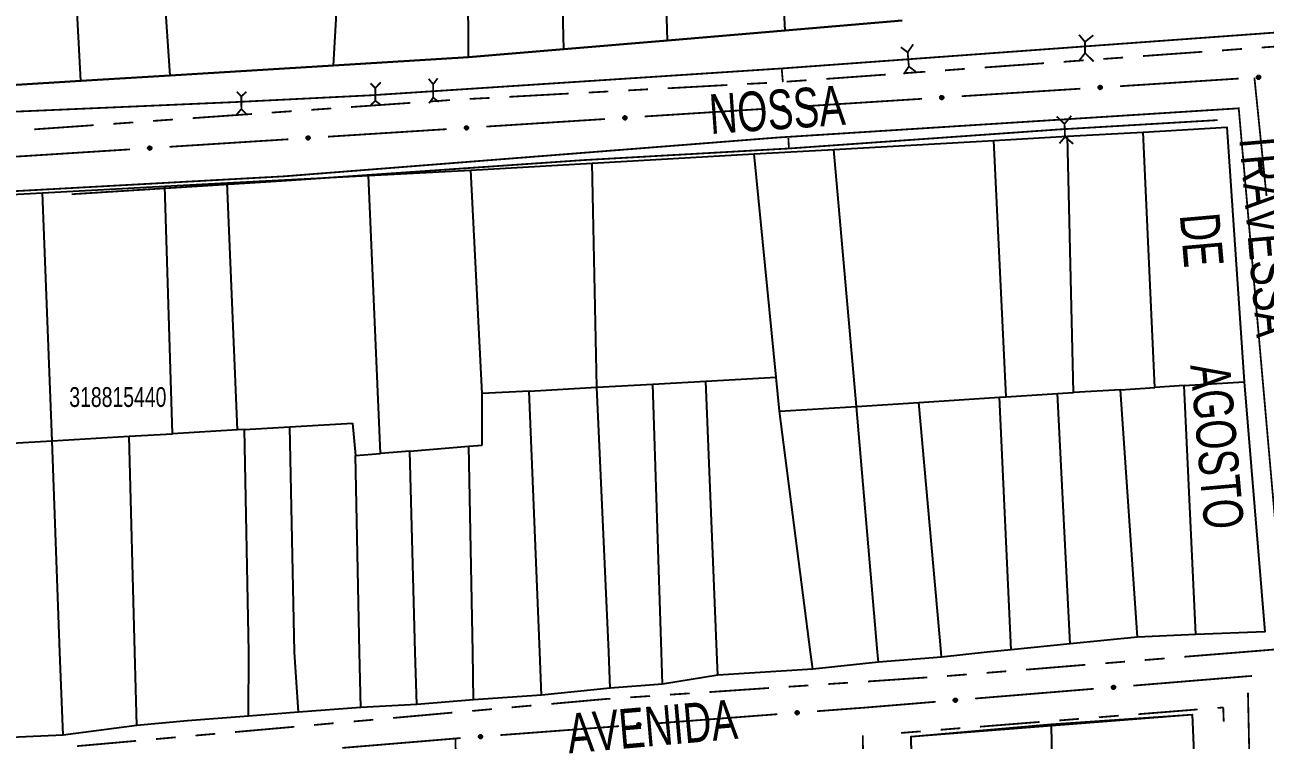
# Model space of a CAD drawing. Extents: x 204834 to 208707, y 4853033 to 4855981.
# Drawn here: x 205466.7 to 205591.7, y 4854862.3 to 4854934.4 of the extents above; entities that cross this region are included whole.
import ezdxf

# ---------------------------------------------------------------- set-up
doc = ezdxf.new("R2010")
doc.units = 0
doc.header["$LTSCALE"] = 1.5
doc.header["$MEASUREMENT"] = 0
for name, pattern in [('PHANTOMX2', [5, 2.5, -0.5, 0.5, -0.5, 0.5, -0.5]), ('TRACO_05', [11, 7, -1, 0.5, -1, 0.5, -1]), ('TRACO_25', [8, 3, -1, 1, -1, 1, -1])]:
    doc.linetypes.add(name, pattern=pattern)
for name, color, linetype in [('CD-MALHA-LOTES', 40, 'CONTINUOUS'), ('CD_TXT_QUADRA', 7, 'CONTINUOUS'), ('HD-VALAS-DRENOS', 170, 'CONTINUOUS'), ('RU-QUADRAS', 6, 'CONTINUOUS'), ('SV-EIXO-RUA-N-PAV', 6, 'CONTINUOUS'), ('SV-ESTIVAS', 7, 'CONTINUOUS'), ('SV-RUA-NAO-PAV-S-GUIA-C-GUIA', 7, 'PHANTOMX2'), ('SV-TXT-RUA-N-PAV-S-GUIA-C-GUIA', 7, 'CONTINUOUS')]:
    doc.layers.add(name, color=color, linetype=linetype)
doc.styles.add('ARIAL', font='ARIAL.TTF')

msp = doc.modelspace()

# ---------------------------------------------------------------- linework, layer by layer
at = {"layer": 'CD-MALHA-LOTES', "linetype": 'Continuous', "flags": 128}
for points in [[(205520.99, 4854931.96), (205520.26, 4854961.48)], [(205531.45, 4854932.85), (205530.59, 4854962.02)], [(205543.32, 4854933.86), (205541.84, 4854962.61)], [(205472.33, 4854928.78), (205470.59, 4854961.02)], [(205511.38, 4854931.15), (205511.24, 4854961)], [(205481.31, 4854929.32), (205479.71, 4854952.93)], [(205497.78, 4854930.32), (205499.11, 4854953.81)], [(205543.32, 4854933.86), (205555.1, 4854934.86)], [(205520.99, 4854931.96), (205531.45, 4854932.85)], [(205531.45, 4854932.85), (205543.32, 4854933.86)], [(205511.38, 4854931.15), (205520.99, 4854931.96)], [(205481.31, 4854929.32), (205497.78, 4854930.32)], [(205497.78, 4854930.32), (205511.38, 4854931.15)], [(205472.33, 4854928.78), (205481.31, 4854929.32)], [(205465.28, 4854928.35), (205472.33, 4854928.78)], [(205579.4, 4854923.61), (205587.84, 4854924.09)], [(205587.84, 4854924.09), (205589.58, 4854898.43)], [(205548.22, 4854921.85), (205564.34, 4854922.76)], [(205564.34, 4854922.76), (205571.78, 4854923.18)], [(205565.59, 4854896.9), (205564.34, 4854922.76)], [(205571.78, 4854923.18), (205579.4, 4854923.61)], [(205572.38, 4854897.33), (205571.78, 4854923.18)], [(205580.56, 4854897.85), (205579.4, 4854923.61)], [(205540.19, 4854921.4), (205548.22, 4854921.85)], [(205550.49, 4854895.94), (205548.22, 4854921.85)], [(205511.64, 4854919.78), (205523.86, 4854920.47)], [(205523.86, 4854920.47), (205540.19, 4854921.4)], [(205524.34, 4854897.87), (205523.86, 4854920.47)], [(205542.39, 4854898.88), (205540.19, 4854921.4)], [(205487.08, 4854918.48), (205501.32, 4854919.24)], [(205501.32, 4854919.24), (205511.64, 4854919.78)], [(205502.51, 4854891.2), (205501.32, 4854919.24)], [(205512.76, 4854897.23), (205511.64, 4854919.78)], [(205468.45, 4854917.49), (205480.77, 4854918.14)], [(205480.77, 4854918.14), (205487.08, 4854918.48)], [(205481.54, 4854893.19), (205480.77, 4854918.14)], [(205488.11, 4854893.58), (205487.08, 4854918.48)], [(205459.7, 4854917.02), (205468.45, 4854917.49)], [(205469.42, 4854892.47), (205468.45, 4854917.49)], [(205517.51, 4854897.49), (205524.34, 4854897.87)], [(205524.34, 4854897.87), (205529.96, 4854898.19)], [(205525.52, 4854871.15), (205524.34, 4854897.87)], [(205529.96, 4854898.19), (205535.31, 4854898.48)], [(205530.85, 4854871.15), (205529.96, 4854898.19)], [(205535.31, 4854898.48), (205542.39, 4854898.88)], [(205536.42, 4854871.15), (205535.31, 4854898.48)], [(205542.73, 4854895.45), (205542.39, 4854898.88)], [(205577.11, 4854897.63), (205580.56, 4854897.85)], [(205583.53, 4854898.04), (205580.56, 4854897.85)], [(205583.53, 4854898.04), (205589.58, 4854898.43)], [(205584.72, 4854872.93), (205583.53, 4854898.04)], [(205589.58, 4854898.43), (205591.65, 4854873.23)], [(205517.51, 4854897.49), (205512.76, 4854897.23)], [(205512.76, 4854892.04), (205512.76, 4854897.23)], [(205518.58, 4854871.15), (205517.51, 4854897.49)], [(205556.8, 4854896.34), (205564.92, 4854896.86)], [(205564.92, 4854896.86), (205565.59, 4854896.9)], [(205566.09, 4854871.41), (205564.92, 4854896.86)], [(205565.59, 4854896.9), (205570.76, 4854897.23)], [(205570.76, 4854897.23), (205572.38, 4854897.33)], [(205572.03, 4854871.99), (205570.76, 4854897.23)], [(205577.11, 4854897.63), (205572.38, 4854897.33)], [(205578.83, 4854872.67), (205577.11, 4854897.63)], [(205542.73, 4854895.45), (205550.49, 4854895.94)], [(205545.88, 4854871.15), (205542.73, 4854895.45)], [(205550.49, 4854895.94), (205556.8, 4854896.34)], [(205552.62, 4854871.17), (205550.49, 4854895.94)], [(205559.03, 4854871.18), (205556.8, 4854896.34)], [(205493.39, 4854893.89), (205499.7, 4854894.26)], [(205499.7, 4854894.26), (205500, 4854891)], [(205469.42, 4854892.47), (205477.2, 4854892.93)], [(205477.2, 4854892.93), (205481.54, 4854893.19)], [(205477.77, 4854871.15), (205477.2, 4854892.93)], [(205488.11, 4854893.58), (205481.54, 4854893.19)], [(205488.8, 4854893.62), (205488.11, 4854893.58)], [(205488.8, 4854893.62), (205493.39, 4854893.89)], [(205489.24, 4854871.15), (205488.8, 4854893.62)], [(205493.84, 4854871.15), (205493.39, 4854893.89)], [(205461.79, 4854892.02), (205469.42, 4854892.47)], [(205470.21, 4854871.15), (205469.42, 4854892.47)], [(205505.47, 4854891.44), (205502.51, 4854891.2)], [(205505.47, 4854891.44), (205511.43, 4854891.93)], [(205506.02, 4854871.15), (205505.47, 4854891.44)], [(205511.43, 4854891.93), (205512.76, 4854892.04)], [(205511.82, 4854871.15), (205511.43, 4854891.93)], [(205500, 4854891), (205502.51, 4854891.2)], [(205500.42, 4854871.15), (205500, 4854891)], [(205578.83, 4854872.67), (205572.03, 4854871.99)], [(205584.72, 4854872.93), (205578.83, 4854872.67)], [(205591.65, 4854873.23), (205584.72, 4854872.93)], [(205566.09, 4854871.41), (205563.66, 4854871.15)], [(205572.03, 4854871.99), (205566.09, 4854871.41)], [(205470.52, 4854862.81), (205470.21, 4854871.15)], [(205477.96, 4854863.76), (205477.77, 4854871.15)], [(205489.21, 4854864.7), (205489.24, 4854871.15)], [(205494.25, 4854865.1), (205493.84, 4854871.15)], [(205500.54, 4854865.57), (205500.42, 4854871.15)], [(205506.17, 4854865.88), (205506.02, 4854871.15)], [(205511.91, 4854866.35), (205511.82, 4854871.15)], [(205518.76, 4854866.83), (205518.58, 4854871.15)], [(205525.68, 4854867.53), (205525.52, 4854871.15)], [(205530.95, 4854867.93), (205530.85, 4854871.15)], [(205536.51, 4854868.85), (205536.42, 4854871.15)], [(205546.1, 4854869.46), (205545.88, 4854871.15)], [(205552.72, 4854870.16), (205546.1, 4854869.46)], [(205552.72, 4854870.16), (205552.62, 4854871.17)], [(205559.08, 4854870.66), (205552.72, 4854870.16)], [(205559.08, 4854870.66), (205559.03, 4854871.18)], [(205563.66, 4854871.15), (205559.08, 4854870.66)], [(205546.1, 4854869.46), (205536.51, 4854868.85)], [(205530.95, 4854867.93), (205525.68, 4854867.53)], [(205536.51, 4854868.85), (205530.95, 4854867.93)], [(205518.76, 4854866.83), (205511.91, 4854866.35)], [(205525.68, 4854867.53), (205518.76, 4854866.83)], [(205500.54, 4854865.57), (205494.25, 4854865.1)], [(205506.17, 4854865.88), (205500.54, 4854865.57)], [(205511.91, 4854866.35), (205506.17, 4854865.88)], [(205483.07, 4854864.23), (205477.96, 4854863.76)], [(205489.21, 4854864.7), (205483.07, 4854864.23)], [(205494.25, 4854865.1), (205489.21, 4854864.7)], [(205556.01, 4854862.67), (205570.12, 4854863.92)], [(205570.12, 4854863.92), (205584.33, 4854864.88)], [(205570.12, 4854863.92), (205570.3, 4854854.09)], [(205584.33, 4854864.88), (205584.76, 4854854.85)], [(205470.52, 4854862.81), (205462.98, 4854862.47)], [(205477.96, 4854863.76), (205470.52, 4854862.81)], [(205556.19, 4854853.31), (205556.01, 4854862.67)]]:
    msp.add_lwpolyline(points, dxfattribs=at)
at = {"layer": 'HD-VALAS-DRENOS', "linetype": 'TRACO_05', "const_width": 0.18}
for points in [[(205542.96, 4854930.02), (205597.67, 4854934), (205620.18, 4854935.2)], [(205463.74, 4854925.58), (205487.88, 4854926.63), (205501.49, 4854927.31), (205542.96, 4854930.02), (205543.08, 4854928.64)], [(205471.4, 4854917.34), (205492.9, 4854918.7), (205522.84, 4854920.77), (205543.69, 4854921.95), (205570.91, 4854923.87), (205586.9, 4854924.81)], [(205543.63, 4854923.02), (205543.69, 4854921.95)]]:
    msp.add_lwpolyline(points, dxfattribs=at)
at = {"layer": 'RU-QUADRAS', "linetype": 'Continuous'}
for points in [[(205555.1, 4854934.86), (205543.32, 4854933.86), (205531.45, 4854932.85), (205520.99, 4854931.96), (205511.38, 4854931.15), (205497.78, 4854930.32), (205481.31, 4854929.32), (205472.33, 4854928.78), (205465.28, 4854928.35), (205459.21, 4854927.98), (205450.89, 4854927.48), (205393.05, 4854923.97), (205389.75, 4854994.14)], [(205459.7, 4854917.02), (205468.45, 4854917.49), (205480.77, 4854918.14), (205487.08, 4854918.48), (205501.32, 4854919.24), (205511.64, 4854919.78), (205523.86, 4854920.47), (205540.19, 4854921.4), (205548.22, 4854921.85), (205564.34, 4854922.76), (205571.78, 4854923.18), (205579.4, 4854923.61), (205587.84, 4854924.09), (205589.58, 4854898.43), (205591.65, 4854873.23), (205584.72, 4854872.93), (205578.83, 4854872.67), (205572.03, 4854871.99), (205566.09, 4854871.41), (205563.66, 4854871.15), (205559.08, 4854870.66), (205552.72, 4854870.16), (205546.1, 4854869.46), (205536.51, 4854868.85), (205530.95, 4854867.93), (205525.68, 4854867.53), (205518.76, 4854866.83), (205511.91, 4854866.35), (205506.17, 4854865.88), (205500.54, 4854865.57), (205494.25, 4854865.1), (205489.21, 4854864.7), (205483.07, 4854864.23), (205477.96, 4854863.76), (205470.52, 4854862.81), (205462.98, 4854862.47)]]:
    msp.add_lwpolyline(points, dxfattribs=at)
msp.add_lwpolyline([(205557.27, 4854797.07), (205556.01, 4854862.67), (205584.33, 4854864.88), (205587.58, 4854789.28), (205557.45, 4854787.26)], close=True, dxfattribs=at)
at = {"layer": 'SV-EIXO-RUA-N-PAV', "const_width": 0.18}
for points in [[(205577.06, 4854928.23), (205589.03, 4854929)], [(205590.61, 4854929.1), (205591.83, 4854917.16)], [(205561.09, 4854927.22), (205573.07, 4854927.98)], [(205545.12, 4854926.2), (205557.1, 4854926.96)], [(205529.16, 4854925.18), (205541.13, 4854925.94)], [(205497.22, 4854923.14), (205509.2, 4854923.9)], [(205513.19, 4854924.16), (205525.16, 4854924.92)], [(205481.25, 4854922.12), (205493.23, 4854922.88)], [(205465.29, 4854921.1), (205477.26, 4854921.86)], [(205578.41, 4854867.79), (205589.37, 4854868.69)], [(205589.37, 4854868.69), (205589.92, 4854868.74)], [(205589.92, 4854868.74), (205590.37, 4854868.76)], [(205562.46, 4854866.49), (205574.42, 4854867.47)], [(205590.22, 4854855.1), (205589.96, 4854867.09)], [(205546.51, 4854865.21), (205550.5, 4854865.51)], [(205550.5, 4854865.51), (205551.07, 4854865.55)], [(205551.07, 4854865.55), (205558.47, 4854866.16)], [(205530.56, 4854864), (205542.52, 4854864.91)], [(205514.6, 4854862.8), (205526.57, 4854863.7)], [(205551.37, 4854850.78), (205551.13, 4854862.78)], [(205498.66, 4854861.51), (205509.62, 4854862.42)], [(205509.62, 4854862.42), (205510.07, 4854862.46)], [(205510.07, 4854862.46), (205510.61, 4854862.5)], [(205510.07, 4854862.46), (205510.34, 4854850.46)]]:
    msp.add_lwpolyline(points, dxfattribs=at)
at = {"layer": 'SV-EIXO-RUA-N-PAV'}
for points in [[(205590.88, 4854929.23), (205590.91, 4854929.27), (205590.94, 4854929.3), (205590.98, 4854929.31), (205591.01, 4854929.32), (205591.04, 4854929.32), (205591.08, 4854929.31), (205591.12, 4854929.29), (205591.16, 4854929.26), (205591.18, 4854929.22), (205591.2, 4854929.19), (205591.2, 4854929.16), (205591.2, 4854929.12), (205591.19, 4854929.09), (205591.18, 4854929.05), (205591.14, 4854929.01), (205591.11, 4854928.98), (205591.08, 4854928.97), (205591.04, 4854928.97), (205591, 4854928.97), (205590.97, 4854928.97), (205590.93, 4854928.99), (205590.89, 4854929.02), (205590.87, 4854929.06), (205590.86, 4854929.09), (205590.85, 4854929.12), (205590.85, 4854929.16), (205590.86, 4854929.2), (205590.88, 4854929.23)], [(205574.91, 4854928.21), (205574.94, 4854928.25), (205574.98, 4854928.27), (205575.01, 4854928.28), (205575.05, 4854928.29), (205575.08, 4854928.29), (205575.12, 4854928.28), (205575.16, 4854928.26), (205575.19, 4854928.23), (205575.22, 4854928.19), (205575.23, 4854928.16), (205575.24, 4854928.12), (205575.24, 4854928.09), (205575.23, 4854928.05), (205575.21, 4854928.01), (205575.17, 4854927.98), (205575.14, 4854927.95), (205575.11, 4854927.94), (205575.07, 4854927.93), (205575.03, 4854927.94), (205575, 4854927.94), (205574.96, 4854927.96), (205574.93, 4854928), (205574.9, 4854928.03), (205574.89, 4854928.06), (205574.88, 4854928.1), (205574.88, 4854928.13), (205574.89, 4854928.17), (205574.91, 4854928.21)], [(205558.94, 4854927.19), (205558.98, 4854927.23), (205559.01, 4854927.25), (205559.05, 4854927.26), (205559.08, 4854927.27), (205559.12, 4854927.27), (205559.15, 4854927.26), (205559.19, 4854927.24), (205559.23, 4854927.21), (205559.25, 4854927.17), (205559.26, 4854927.14), (205559.27, 4854927.1), (205559.27, 4854927.07), (205559.26, 4854927.03), (205559.24, 4854926.99), (205559.21, 4854926.96), (205559.17, 4854926.93), (205559.14, 4854926.92), (205559.1, 4854926.92), (205559.07, 4854926.92), (205559.03, 4854926.93), (205558.99, 4854926.94), (205558.96, 4854926.98), (205558.93, 4854927.01), (205558.92, 4854927.05), (205558.92, 4854927.08), (205558.92, 4854927.12), (205558.92, 4854927.15), (205558.94, 4854927.19)], [(205527.01, 4854925.15), (205527.04, 4854925.19), (205527.08, 4854925.21), (205527.11, 4854925.23), (205527.15, 4854925.23), (205527.18, 4854925.23), (205527.22, 4854925.22), (205527.25, 4854925.2), (205527.29, 4854925.17), (205527.31, 4854925.13), (205527.33, 4854925.1), (205527.33, 4854925.06), (205527.33, 4854925.03), (205527.32, 4854924.99), (205527.3, 4854924.96), (205527.27, 4854924.92), (205527.24, 4854924.89), (205527.2, 4854924.88), (205527.17, 4854924.88), (205527.13, 4854924.88), (205527.1, 4854924.89), (205527.06, 4854924.91), (205527.02, 4854924.94), (205527, 4854924.97), (205526.99, 4854925.01), (205526.98, 4854925.04), (205526.98, 4854925.08), (205526.99, 4854925.11), (205527.01, 4854925.15)], [(205542.98, 4854926.17), (205543.01, 4854926.21), (205543.04, 4854926.23), (205543.08, 4854926.25), (205543.11, 4854926.25), (205543.15, 4854926.25), (205543.18, 4854926.24), (205543.22, 4854926.22), (205543.26, 4854926.19), (205543.28, 4854926.15), (205543.3, 4854926.12), (205543.3, 4854926.08), (205543.3, 4854926.05), (205543.29, 4854926.01), (205543.27, 4854925.97), (205543.24, 4854925.94), (205543.2, 4854925.91), (205543.17, 4854925.9), (205543.13, 4854925.9), (205543.1, 4854925.9), (205543.06, 4854925.91), (205543.03, 4854925.92), (205542.99, 4854925.96), (205542.96, 4854925.99), (205542.95, 4854926.03), (205542.95, 4854926.06), (205542.95, 4854926.1), (205542.96, 4854926.13), (205542.98, 4854926.17)], [(205511.04, 4854924.13), (205511.07, 4854924.17), (205511.11, 4854924.19), (205511.14, 4854924.21), (205511.18, 4854924.21), (205511.21, 4854924.21), (205511.25, 4854924.2), (205511.29, 4854924.18), (205511.32, 4854924.15), (205511.35, 4854924.11), (205511.36, 4854924.08), (205511.37, 4854924.04), (205511.37, 4854924.01), (205511.36, 4854923.97), (205511.34, 4854923.94), (205511.3, 4854923.9), (205511.27, 4854923.87), (205511.24, 4854923.86), (205511.2, 4854923.86), (205511.16, 4854923.86), (205511.13, 4854923.87), (205511.09, 4854923.89), (205511.05, 4854923.92), (205511.03, 4854923.95), (205511.02, 4854923.99), (205511.01, 4854924.02), (205511.01, 4854924.06), (205511.02, 4854924.09), (205511.04, 4854924.13)], [(205495.07, 4854923.11), (205495.11, 4854923.15), (205495.14, 4854923.17), (205495.18, 4854923.19), (205495.21, 4854923.19), (205495.25, 4854923.19), (205495.28, 4854923.18), (205495.32, 4854923.16), (205495.36, 4854923.13), (205495.38, 4854923.09), (205495.39, 4854923.06), (205495.4, 4854923.03), (205495.4, 4854922.99), (205495.39, 4854922.95), (205495.37, 4854922.92), (205495.34, 4854922.88), (205495.3, 4854922.86), (205495.27, 4854922.84), (205495.23, 4854922.84), (205495.2, 4854922.84), (205495.16, 4854922.85), (205495.12, 4854922.87), (205495.09, 4854922.9), (205495.06, 4854922.93), (205495.05, 4854922.97), (205495.05, 4854923), (205495.05, 4854923.04), (205495.05, 4854923.07), (205495.07, 4854923.11)], [(205479.11, 4854922.09), (205479.14, 4854922.13), (205479.17, 4854922.16), (205479.21, 4854922.17), (205479.24, 4854922.17), (205479.28, 4854922.17), (205479.31, 4854922.16), (205479.35, 4854922.14), (205479.39, 4854922.11), (205479.41, 4854922.08), (205479.43, 4854922.04), (205479.43, 4854922.01), (205479.43, 4854921.97), (205479.42, 4854921.94), (205479.4, 4854921.9), (205479.37, 4854921.86), (205479.33, 4854921.84), (205479.3, 4854921.82), (205479.26, 4854921.82), (205479.23, 4854921.82), (205479.19, 4854921.83), (205479.16, 4854921.85), (205479.12, 4854921.88), (205479.09, 4854921.91), (205479.08, 4854921.95), (205479.08, 4854921.98), (205479.08, 4854922.02), (205479.09, 4854922.06), (205479.11, 4854922.09)], [(205576.26, 4854867.73), (205576.29, 4854867.77), (205576.33, 4854867.79), (205576.36, 4854867.81), (205576.4, 4854867.81), (205576.43, 4854867.81), (205576.47, 4854867.8), (205576.5, 4854867.78), (205576.54, 4854867.75), (205576.57, 4854867.72), (205576.58, 4854867.68), (205576.59, 4854867.65), (205576.59, 4854867.61), (205576.58, 4854867.58), (205576.56, 4854867.54), (205576.53, 4854867.5), (205576.49, 4854867.48), (205576.46, 4854867.46), (205576.42, 4854867.46), (205576.39, 4854867.46), (205576.35, 4854867.47), (205576.32, 4854867.48), (205576.28, 4854867.52), (205576.25, 4854867.55), (205576.24, 4854867.58), (205576.24, 4854867.62), (205576.24, 4854867.66), (205576.24, 4854867.69), (205576.26, 4854867.73)], [(205560.32, 4854866.42), (205560.35, 4854866.46), (205560.38, 4854866.48), (205560.42, 4854866.5), (205560.45, 4854866.5), (205560.49, 4854866.5), (205560.52, 4854866.49), (205560.56, 4854866.48), (205560.6, 4854866.44), (205560.62, 4854866.41), (205560.64, 4854866.37), (205560.64, 4854866.34), (205560.64, 4854866.3), (205560.63, 4854866.27), (205560.61, 4854866.23), (205560.58, 4854866.19), (205560.55, 4854866.17), (205560.51, 4854866.15), (205560.48, 4854866.15), (205560.44, 4854866.15), (205560.41, 4854866.16), (205560.37, 4854866.18), (205560.33, 4854866.21), (205560.31, 4854866.24), (205560.29, 4854866.28), (205560.29, 4854866.31), (205560.29, 4854866.35), (205560.3, 4854866.38), (205560.32, 4854866.42)], [(205544.37, 4854865.16), (205544.4, 4854865.19), (205544.43, 4854865.22), (205544.47, 4854865.23), (205544.5, 4854865.24), (205544.54, 4854865.24), (205544.57, 4854865.23), (205544.61, 4854865.21), (205544.65, 4854865.18), (205544.67, 4854865.14), (205544.69, 4854865.11), (205544.69, 4854865.07), (205544.69, 4854865.04), (205544.68, 4854865), (205544.66, 4854864.96), (205544.63, 4854864.93), (205544.6, 4854864.9), (205544.56, 4854864.89), (205544.53, 4854864.88), (205544.49, 4854864.88), (205544.46, 4854864.89), (205544.42, 4854864.91), (205544.38, 4854864.94), (205544.36, 4854864.98), (205544.34, 4854865.01), (205544.34, 4854865.05), (205544.34, 4854865.08), (205544.35, 4854865.12), (205544.37, 4854865.16)], [(205528.41, 4854863.95), (205528.44, 4854863.99), (205528.48, 4854864.02), (205528.51, 4854864.03), (205528.55, 4854864.03), (205528.58, 4854864.03), (205528.62, 4854864.02), (205528.65, 4854864.01), (205528.69, 4854863.98), (205528.72, 4854863.94), (205528.73, 4854863.9), (205528.74, 4854863.87), (205528.74, 4854863.84), (205528.73, 4854863.8), (205528.71, 4854863.76), (205528.68, 4854863.72), (205528.64, 4854863.7), (205528.61, 4854863.69), (205528.57, 4854863.68), (205528.54, 4854863.68), (205528.5, 4854863.69), (205528.46, 4854863.71), (205528.43, 4854863.74), (205528.4, 4854863.77), (205528.39, 4854863.81), (205528.38, 4854863.84), (205528.38, 4854863.88), (205528.39, 4854863.91), (205528.41, 4854863.95)], [(205512.46, 4854862.75), (205512.49, 4854862.79), (205512.52, 4854862.81), (205512.56, 4854862.83), (205512.59, 4854862.83), (205512.63, 4854862.83), (205512.66, 4854862.82), (205512.7, 4854862.8), (205512.74, 4854862.77), (205512.76, 4854862.74), (205512.78, 4854862.7), (205512.78, 4854862.67), (205512.78, 4854862.63), (205512.77, 4854862.6), (205512.75, 4854862.56), (205512.72, 4854862.52), (205512.69, 4854862.5), (205512.65, 4854862.48), (205512.62, 4854862.48), (205512.58, 4854862.48), (205512.55, 4854862.49), (205512.51, 4854862.51), (205512.47, 4854862.54), (205512.45, 4854862.57), (205512.43, 4854862.61), (205512.43, 4854862.64), (205512.43, 4854862.68), (205512.44, 4854862.71), (205512.46, 4854862.75)]]:
    msp.add_lwpolyline(points, close=True, dxfattribs=at)
for points in [[(205590.85, 4854929.16), (205591.18, 4854929.22)], [(205590.85, 4854929.14), (205591.18, 4854929.21)], [(205590.85, 4854929.12), (205591.2, 4854929.19)], [(205590.86, 4854929.2), (205591.16, 4854929.26)], [(205590.86, 4854929.18), (205591.16, 4854929.24)], [(205590.86, 4854929.11), (205591.2, 4854929.17)], [(205590.86, 4854929.09), (205591.2, 4854929.16)], [(205590.87, 4854929.21), (205591.13, 4854929.27)], [(205590.87, 4854929.07), (205591.2, 4854929.14)], [(205590.87, 4854929.06), (205591.2, 4854929.12)], [(205590.88, 4854929.23), (205591.12, 4854929.29)], [(205590.88, 4854929.04), (205591.19, 4854929.1)], [(205590.89, 4854929.25), (205591.09, 4854929.3)], [(205590.89, 4854929.02), (205591.19, 4854929.09)], [(205590.91, 4854929.27), (205591.08, 4854929.31)], [(205590.92, 4854929.01), (205591.18, 4854929.07)], [(205590.93, 4854929.29), (205591.05, 4854929.31)], [(205590.93, 4854928.99), (205591.18, 4854929.05)], [(205590.94, 4854929.3), (205591.04, 4854929.32)], [(205590.96, 4854928.98), (205591.15, 4854929.03)], [(205590.97, 4854928.97), (205591.14, 4854929.01)], [(205590.99, 4854928.97), (205591.12, 4854929)], [(205591, 4854928.97), (205591.11, 4854928.98)], [(205574.88, 4854928.13), (205575.22, 4854928.19)], [(205574.88, 4854928.1), (205575.23, 4854928.16)], [(205574.89, 4854928.17), (205575.19, 4854928.23)], [(205574.89, 4854928.15), (205575.2, 4854928.21)], [(205574.89, 4854928.12), (205575.22, 4854928.18)], [(205574.89, 4854928.08), (205575.23, 4854928.14)], [(205574.89, 4854928.06), (205575.24, 4854928.12)], [(205574.9, 4854928.19), (205575.17, 4854928.24)], [(205574.9, 4854928.05), (205575.23, 4854928.1)], [(205574.9, 4854928.03), (205575.24, 4854928.09)], [(205574.91, 4854928.21), (205575.16, 4854928.26)], [(205574.91, 4854928.01), (205575.23, 4854928.07)], [(205574.93, 4854928.23), (205575.13, 4854928.27)], [(205574.93, 4854928), (205575.23, 4854928.05)], [(205574.94, 4854928.25), (205575.12, 4854928.28)], [(205574.95, 4854927.98), (205575.21, 4854928.03)], [(205574.96, 4854928.26), (205575.09, 4854928.28)], [(205574.96, 4854927.96), (205575.21, 4854928.01)], [(205574.98, 4854928.27), (205575.08, 4854928.29)], [(205574.99, 4854927.96), (205575.18, 4854927.99)], [(205575, 4854927.94), (205575.17, 4854927.98)], [(205575.02, 4854927.94), (205575.15, 4854927.96)], [(205575.03, 4854927.94), (205575.14, 4854927.95)], [(205558.92, 4854927.15), (205559.23, 4854927.21)], [(205558.92, 4854927.13), (205559.23, 4854927.19)], [(205558.92, 4854927.12), (205559.25, 4854927.17)], [(205558.92, 4854927.1), (205559.25, 4854927.16)], [(205558.92, 4854927.08), (205559.26, 4854927.14)], [(205558.92, 4854927.06), (205559.26, 4854927.12)], [(205558.92, 4854927.05), (205559.27, 4854927.1)], [(205558.93, 4854927.17), (205559.2, 4854927.22)], [(205558.93, 4854927.03), (205559.27, 4854927.08)], [(205558.93, 4854927.01), (205559.27, 4854927.07)], [(205558.94, 4854927.19), (205559.19, 4854927.24)], [(205558.95, 4854926.99), (205559.26, 4854927.05)], [(205558.96, 4854927.21), (205559.16, 4854927.25)], [(205558.96, 4854926.98), (205559.26, 4854927.03)], [(205558.98, 4854927.23), (205559.15, 4854927.26)], [(205558.98, 4854926.96), (205559.25, 4854927.01)], [(205558.99, 4854926.94), (205559.24, 4854926.99)], [(205559, 4854927.24), (205559.12, 4854927.26)], [(205559.01, 4854927.25), (205559.12, 4854927.27)], [(205559.02, 4854926.94), (205559.22, 4854926.97)], [(205559.03, 4854926.93), (205559.21, 4854926.96)], [(205559.05, 4854926.92), (205559.18, 4854926.94)], [(205559.07, 4854926.92), (205559.17, 4854926.93)], [(205526.99, 4854925.11), (205527.29, 4854925.17)], [(205527, 4854925.13), (205527.27, 4854925.18)], [(205527.01, 4854925.15), (205527.25, 4854925.2)], [(205527.03, 4854925.17), (205527.23, 4854925.21)], [(205527.04, 4854925.19), (205527.22, 4854925.22)], [(205527.06, 4854925.2), (205527.19, 4854925.22)], [(205527.08, 4854925.21), (205527.18, 4854925.23)], [(205542.95, 4854926.1), (205543.28, 4854926.15)], [(205542.95, 4854926.08), (205543.28, 4854926.14)], [(205542.95, 4854926.06), (205543.3, 4854926.12)], [(205542.95, 4854926.04), (205543.3, 4854926.1)], [(205542.95, 4854926.03), (205543.3, 4854926.08)], [(205542.96, 4854926.13), (205543.26, 4854926.19)], [(205542.96, 4854926.11), (205543.27, 4854926.17)], [(205542.96, 4854926.01), (205543.3, 4854926.07)], [(205542.96, 4854925.99), (205543.3, 4854926.05)], [(205542.97, 4854926.15), (205543.24, 4854926.2)], [(205542.98, 4854926.17), (205543.22, 4854926.22)], [(205542.98, 4854925.97), (205543.29, 4854926.03)], [(205542.99, 4854926.19), (205543.19, 4854926.23)], [(205542.99, 4854925.96), (205543.29, 4854926.01)], [(205543.01, 4854926.21), (205543.18, 4854926.24)], [(205543.01, 4854925.94), (205543.28, 4854925.99)], [(205543.03, 4854926.22), (205543.16, 4854926.24)], [(205543.03, 4854925.92), (205543.27, 4854925.97)], [(205543.04, 4854926.23), (205543.15, 4854926.25)], [(205543.05, 4854925.92), (205543.25, 4854925.96)], [(205543.06, 4854925.91), (205543.24, 4854925.94)], [(205543.09, 4854925.9), (205543.22, 4854925.92)], [(205543.1, 4854925.9), (205543.2, 4854925.91)], [(205511.01, 4854924.06), (205511.35, 4854924.11)], [(205511.01, 4854924.02), (205511.36, 4854924.08)], [(205511.02, 4854924.09), (205511.32, 4854924.15)], [(205511.02, 4854924.08), (205511.33, 4854924.13)], [(205511.02, 4854924.04), (205511.35, 4854924.1)], [(205511.02, 4854924), (205511.36, 4854924.06)], [(205511.02, 4854923.99), (205511.37, 4854924.04)], [(205511.03, 4854924.11), (205511.3, 4854924.17)], [(205511.03, 4854923.97), (205511.36, 4854924.03)], [(205511.03, 4854923.95), (205511.37, 4854924.01)], [(205511.04, 4854924.13), (205511.29, 4854924.18)], [(205511.04, 4854923.94), (205511.36, 4854923.99)], [(205511.05, 4854923.92), (205511.36, 4854923.97)], [(205511.06, 4854924.15), (205511.26, 4854924.19)], [(205511.07, 4854924.17), (205511.25, 4854924.2)], [(205511.08, 4854923.9), (205511.34, 4854923.95)], [(205511.09, 4854924.18), (205511.22, 4854924.2)], [(205511.09, 4854923.89), (205511.34, 4854923.94)], [(205511.11, 4854924.19), (205511.21, 4854924.21)], [(205526.98, 4854925.08), (205527.31, 4854925.13)], [(205526.98, 4854925.06), (205527.32, 4854925.12)], [(205526.98, 4854925.04), (205527.33, 4854925.1)], [(205526.99, 4854925.1), (205527.3, 4854925.15)], [(205526.99, 4854925.02), (205527.33, 4854925.08)], [(205526.99, 4854925.01), (205527.33, 4854925.06)], [(205526.99, 4854924.99), (205527.33, 4854925.05)], [(205527, 4854924.97), (205527.33, 4854925.03)], [(205527.01, 4854924.95), (205527.32, 4854925.01)], [(205527.02, 4854924.94), (205527.32, 4854924.99)], [(205527.04, 4854924.92), (205527.31, 4854924.97)], [(205527.06, 4854924.91), (205527.3, 4854924.96)], [(205527.08, 4854924.9), (205527.28, 4854924.94)], [(205527.1, 4854924.89), (205527.27, 4854924.92)], [(205527.12, 4854924.88), (205527.25, 4854924.91)], [(205527.13, 4854924.88), (205527.24, 4854924.89)], [(205495.05, 4854923.07), (205495.36, 4854923.13)], [(205495.05, 4854923.06), (205495.36, 4854923.11)], [(205495.05, 4854923.04), (205495.38, 4854923.09)], [(205495.05, 4854923.02), (205495.38, 4854923.08)], [(205495.05, 4854923), (205495.39, 4854923.06)], [(205495.05, 4854922.99), (205495.39, 4854923.04)], [(205495.05, 4854922.97), (205495.4, 4854923.03)], [(205495.06, 4854923.09), (205495.33, 4854923.15)], [(205495.06, 4854922.95), (205495.4, 4854923.01)], [(205495.06, 4854922.93), (205495.4, 4854922.99)], [(205495.07, 4854923.11), (205495.32, 4854923.16)], [(205495.08, 4854922.92), (205495.39, 4854922.97)], [(205495.09, 4854923.13), (205495.29, 4854923.17)], [(205495.09, 4854922.9), (205495.39, 4854922.95)], [(205495.11, 4854923.15), (205495.28, 4854923.18)], [(205495.11, 4854922.89), (205495.38, 4854922.94)], [(205495.12, 4854922.87), (205495.37, 4854922.92)], [(205495.13, 4854923.16), (205495.25, 4854923.18)], [(205495.14, 4854923.17), (205495.25, 4854923.19)], [(205495.15, 4854922.86), (205495.34, 4854922.9)], [(205495.16, 4854922.85), (205495.34, 4854922.88)], [(205495.18, 4854922.84), (205495.31, 4854922.87)], [(205495.2, 4854922.84), (205495.3, 4854922.86)], [(205511.12, 4854923.88), (205511.31, 4854923.92)], [(205511.13, 4854923.87), (205511.3, 4854923.9)], [(205511.15, 4854923.86), (205511.28, 4854923.89)], [(205511.16, 4854923.86), (205511.27, 4854923.87)], [(205479.08, 4854922.02), (205479.41, 4854922.08)], [(205479.08, 4854922), (205479.41, 4854922.06)], [(205479.08, 4854921.98), (205479.43, 4854922.04)], [(205479.08, 4854921.97), (205479.43, 4854922.02)], [(205479.08, 4854921.95), (205479.43, 4854922.01)], [(205479.09, 4854922.06), (205479.39, 4854922.11)], [(205479.09, 4854922.04), (205479.4, 4854922.09)], [(205479.09, 4854921.93), (205479.43, 4854921.99)], [(205479.09, 4854921.91), (205479.43, 4854921.97)], [(205479.1, 4854922.07), (205479.37, 4854922.13)], [(205479.11, 4854922.09), (205479.35, 4854922.14)], [(205479.11, 4854921.9), (205479.42, 4854921.95)], [(205479.12, 4854922.11), (205479.32, 4854922.15)], [(205479.12, 4854921.88), (205479.42, 4854921.94)], [(205479.14, 4854922.13), (205479.31, 4854922.16)], [(205479.14, 4854921.87), (205479.41, 4854921.92)], [(205479.16, 4854922.14), (205479.29, 4854922.17)], [(205479.16, 4854921.85), (205479.4, 4854921.9)], [(205479.17, 4854922.16), (205479.28, 4854922.17)], [(205479.18, 4854921.84), (205479.38, 4854921.88)], [(205479.19, 4854921.83), (205479.37, 4854921.86)], [(205479.22, 4854921.83), (205479.35, 4854921.85)], [(205479.23, 4854921.82), (205479.33, 4854921.84)], [(205576.24, 4854867.69), (205576.54, 4854867.75)], [(205576.24, 4854867.67), (205576.55, 4854867.74)], [(205576.24, 4854867.66), (205576.57, 4854867.72)], [(205576.24, 4854867.64), (205576.57, 4854867.7)], [(205576.24, 4854867.62), (205576.58, 4854867.68)], [(205576.24, 4854867.6), (205576.58, 4854867.66)], [(205576.25, 4854867.71), (205576.52, 4854867.77)], [(205576.26, 4854867.73), (205576.5, 4854867.78)], [(205576.28, 4854867.75), (205576.48, 4854867.79)], [(205576.29, 4854867.77), (205576.47, 4854867.8)], [(205576.31, 4854867.78), (205576.44, 4854867.8)], [(205576.33, 4854867.79), (205576.43, 4854867.81)], [(205560.29, 4854866.35), (205560.62, 4854866.41)], [(205560.3, 4854866.38), (205560.6, 4854866.44)], [(205560.3, 4854866.36), (205560.6, 4854866.43)], [(205560.31, 4854866.4), (205560.57, 4854866.46)], [(205560.32, 4854866.42), (205560.56, 4854866.48)], [(205560.33, 4854866.44), (205560.53, 4854866.48)], [(205560.35, 4854866.46), (205560.52, 4854866.49)], [(205560.37, 4854866.47), (205560.49, 4854866.5)], [(205560.38, 4854866.48), (205560.49, 4854866.5)], [(205576.24, 4854867.58), (205576.59, 4854867.65)], [(205576.25, 4854867.57), (205576.59, 4854867.63)], [(205576.25, 4854867.55), (205576.59, 4854867.61)], [(205576.27, 4854867.53), (205576.58, 4854867.59)], [(205576.28, 4854867.52), (205576.58, 4854867.58)], [(205576.3, 4854867.5), (205576.57, 4854867.56)], [(205576.32, 4854867.48), (205576.56, 4854867.54)], [(205576.34, 4854867.48), (205576.54, 4854867.52)], [(205576.35, 4854867.47), (205576.53, 4854867.5)], [(205576.38, 4854867.46), (205576.51, 4854867.49)], [(205576.39, 4854867.46), (205576.49, 4854867.48)], [(205544.35, 4854865.12), (205544.65, 4854865.18)], [(205544.35, 4854865.1), (205544.65, 4854865.16)], [(205544.36, 4854865.13), (205544.63, 4854865.19)], [(205544.37, 4854865.16), (205544.61, 4854865.21)], [(205544.38, 4854865.17), (205544.58, 4854865.22)], [(205544.4, 4854865.19), (205544.57, 4854865.23)], [(205544.42, 4854865.21), (205544.55, 4854865.23)], [(205544.43, 4854865.22), (205544.54, 4854865.24)], [(205560.29, 4854866.33), (205560.62, 4854866.39)], [(205560.29, 4854866.31), (205560.64, 4854866.37)], [(205560.29, 4854866.29), (205560.64, 4854866.35)], [(205560.29, 4854866.28), (205560.64, 4854866.34)], [(205560.3, 4854866.26), (205560.64, 4854866.32)], [(205560.31, 4854866.24), (205560.64, 4854866.3)], [(205560.32, 4854866.22), (205560.63, 4854866.28)], [(205560.33, 4854866.21), (205560.63, 4854866.27)], [(205560.35, 4854866.19), (205560.62, 4854866.25)], [(205560.37, 4854866.18), (205560.61, 4854866.23)], [(205560.39, 4854866.17), (205560.59, 4854866.21)], [(205560.41, 4854866.16), (205560.58, 4854866.19)], [(205560.43, 4854866.15), (205560.56, 4854866.18)], [(205560.44, 4854866.15), (205560.55, 4854866.17)], [(205528.38, 4854863.88), (205528.72, 4854863.94)], [(205528.38, 4854863.84), (205528.73, 4854863.9)], [(205528.39, 4854863.91), (205528.69, 4854863.98)], [(205528.39, 4854863.9), (205528.7, 4854863.96)], [(205528.39, 4854863.86), (205528.72, 4854863.92)], [(205528.4, 4854863.93), (205528.67, 4854863.99)], [(205528.41, 4854863.95), (205528.65, 4854864.01)], [(205528.43, 4854863.97), (205528.63, 4854864.01)], [(205528.44, 4854863.99), (205528.62, 4854864.02)], [(205528.46, 4854864.01), (205528.59, 4854864.03)], [(205528.48, 4854864.02), (205528.58, 4854864.03)], [(205544.34, 4854865.08), (205544.67, 4854865.14)], [(205544.34, 4854865.07), (205544.67, 4854865.13)], [(205544.34, 4854865.05), (205544.69, 4854865.11)], [(205544.34, 4854865.03), (205544.69, 4854865.09)], [(205544.34, 4854865.01), (205544.69, 4854865.07)], [(205544.35, 4854864.99), (205544.69, 4854865.05)], [(205544.36, 4854864.98), (205544.69, 4854865.04)], [(205544.37, 4854864.96), (205544.68, 4854865.02)], [(205544.38, 4854864.94), (205544.68, 4854865)], [(205544.4, 4854864.93), (205544.67, 4854864.98)], [(205544.42, 4854864.91), (205544.66, 4854864.96)], [(205544.44, 4854864.9), (205544.64, 4854864.94)], [(205544.46, 4854864.89), (205544.63, 4854864.93)], [(205544.48, 4854864.89), (205544.61, 4854864.91)], [(205544.49, 4854864.88), (205544.6, 4854864.9)], [(205512.43, 4854862.68), (205512.76, 4854862.74)], [(205512.43, 4854862.66), (205512.76, 4854862.72)], [(205512.43, 4854862.64), (205512.78, 4854862.7)], [(205512.43, 4854862.61), (205512.78, 4854862.67)], [(205512.44, 4854862.71), (205512.74, 4854862.77)], [(205512.44, 4854862.69), (205512.75, 4854862.75)], [(205512.44, 4854862.62), (205512.78, 4854862.68)], [(205512.45, 4854862.73), (205512.72, 4854862.79)], [(205512.46, 4854862.75), (205512.7, 4854862.8)], [(205512.47, 4854862.77), (205512.67, 4854862.81)], [(205512.49, 4854862.79), (205512.66, 4854862.82)], [(205512.51, 4854862.8), (205512.64, 4854862.82)], [(205512.52, 4854862.81), (205512.63, 4854862.83)], [(205528.39, 4854863.83), (205528.73, 4854863.88)], [(205528.39, 4854863.81), (205528.74, 4854863.87)], [(205528.4, 4854863.79), (205528.73, 4854863.85)], [(205528.4, 4854863.77), (205528.74, 4854863.84)], [(205528.42, 4854863.76), (205528.73, 4854863.82)], [(205528.43, 4854863.74), (205528.73, 4854863.8)], [(205528.45, 4854863.73), (205528.72, 4854863.78)], [(205528.46, 4854863.71), (205528.71, 4854863.76)], [(205528.49, 4854863.7), (205528.69, 4854863.74)], [(205528.5, 4854863.69), (205528.68, 4854863.72)], [(205528.52, 4854863.69), (205528.65, 4854863.71)], [(205528.54, 4854863.68), (205528.64, 4854863.7)], [(205512.44, 4854862.59), (205512.78, 4854862.65)], [(205512.45, 4854862.57), (205512.78, 4854862.63)], [(205512.46, 4854862.55), (205512.77, 4854862.61)], [(205512.47, 4854862.54), (205512.77, 4854862.6)], [(205512.49, 4854862.52), (205512.76, 4854862.58)], [(205512.51, 4854862.51), (205512.75, 4854862.56)], [(205512.53, 4854862.5), (205512.73, 4854862.54)], [(205512.55, 4854862.49), (205512.72, 4854862.52)], [(205512.57, 4854862.48), (205512.7, 4854862.51)], [(205512.58, 4854862.48), (205512.69, 4854862.5)]]:
    msp.add_lwpolyline(points, dxfattribs=at)
at = {"layer": 'SV-ESTIVAS', "linetype": 'Continuous', "const_width": 0.18}
for points in [[(205573.53, 4854932.7), (205572.93, 4854933.42)], [(205574.37, 4854933.37), (205573.53, 4854932.7), (205573.54, 4854931.57), (205574.41, 4854930.72)], [(205555.66, 4854931.65), (205554.97, 4854932.17)], [(205556.47, 4854929.7), (205555.78, 4854930.22), (205555.66, 4854931.65), (205556.22, 4854932.45)], [(205573.54, 4854931.57), (205572.88, 4854930.72)], [(205555.78, 4854930.22), (205555.26, 4854929.45)], [(205507.83, 4854928.42), (205507.38, 4854928.97)], [(205508.28, 4854929.03), (205507.83, 4854928.42), (205507.83, 4854927.09), (205508.4, 4854926.63)], [(205488.49, 4854927.2), (205488.04, 4854927.67)], [(205489, 4854927.67), (205488.49, 4854927.2), (205488.5, 4854925.93), (205489.03, 4854925.4)], [(205501.55, 4854926.35), (205502, 4854926.76), (205502, 4854928.04), (205501.51, 4854928.52)], [(205502, 4854928.04), (205502.54, 4854928.62)], [(205502, 4854926.76), (205502.54, 4854926.35)], [(205507.83, 4854927.09), (205507.41, 4854926.51)], [(205488.5, 4854925.93), (205488.01, 4854925.37)], [(205571.47, 4854924.43), (205570.68, 4854925.18)], [(205572.35, 4854922.41), (205571.52, 4854923.12), (205571.47, 4854924.43), (205572.15, 4854925.24)], [(205570.96, 4854922.46), (205571.52, 4854923.12)]]:
    msp.add_lwpolyline(points, dxfattribs=at)
at = {"layer": 'SV-RUA-NAO-PAV-S-GUIA-C-GUIA', "const_width": 0.18}
for points in [[(205579.37, 4854931.27), (205585.36, 4854931.7)], [(205587.35, 4854931.84), (205589.35, 4854931.99)], [(205591.34, 4854932.13), (205593.34, 4854932.27)], [(205563.41, 4854930.12), (205569.4, 4854930.55)], [(205571.39, 4854930.69), (205573.39, 4854930.84)], [(205575.38, 4854930.98), (205577.38, 4854931.12)], [(205543.47, 4854928.69), (205545.46, 4854928.83)], [(205547.46, 4854928.97), (205553.44, 4854929.4)], [(205555.43, 4854929.55), (205557.43, 4854929.69)], [(205559.42, 4854929.83), (205561.42, 4854929.98)], [(205523.5, 4854927.59), (205525.49, 4854927.7)], [(205527.49, 4854927.81), (205529.49, 4854927.92)], [(205531.48, 4854928.02), (205537.48, 4854928.35)], [(205539.47, 4854928.46), (205541.47, 4854928.56)], [(205499.54, 4854926.13), (205505.53, 4854926.55)], [(205507.52, 4854926.69), (205509.52, 4854926.83)], [(205511.51, 4854926.95), (205513.51, 4854927.05)], [(205515.51, 4854927.16), (205521.5, 4854927.49)], [(205483.58, 4854925.01), (205489.57, 4854925.43)], [(205491.56, 4854925.57), (205493.56, 4854925.71)], [(205495.55, 4854925.85), (205497.55, 4854925.99)], [(205467.62, 4854923.88), (205473.61, 4854924.3)], [(205475.6, 4854924.44), (205477.6, 4854924.58)], [(205479.59, 4854924.73), (205481.59, 4854924.87)], [(205577.57, 4854870.21), (205575.58, 4854870.05)], [(205581.56, 4854870.53), (205579.56, 4854870.37)], [(205589.53, 4854871.18), (205583.55, 4854870.7)], [(205561.62, 4854868.92), (205559.63, 4854868.76)], [(205565.61, 4854869.24), (205563.61, 4854869.08)], [(205573.58, 4854869.89), (205567.6, 4854869.4)], [(205545.66, 4854867.81), (205543.66, 4854867.68)], [(205549.65, 4854868.08), (205547.66, 4854867.95)], [(205557.63, 4854868.62), (205551.65, 4854868.21)], [(205525.19, 4854866.44), (205519.73, 4854865.95)], [(205525.7, 4854866.47), (205525.19, 4854866.44)], [(205529.7, 4854866.74), (205527.7, 4854866.61)], [(205533.69, 4854867.01), (205531.69, 4854866.88)], [(205541.67, 4854867.55), (205535.68, 4854867.14)], [(205509.77, 4854865.07), (205503.79, 4854864.53)], [(205513.75, 4854865.42), (205511.76, 4854865.24)], [(205517.74, 4854865.78), (205515.74, 4854865.6)], [(205584.9, 4854865.39), (205578.91, 4854864.91)], [(205587.47, 4854865.59), (205586.89, 4854865.54)], [(205587.48, 4854865.17), (205587.47, 4854865.59)], [(205587.52, 4854864.17), (205587.48, 4854865.17)], [(205497.81, 4854864), (205495.82, 4854863.82)], [(205501.8, 4854864.35), (205499.81, 4854864.18)], [(205568.95, 4854864.13), (205562.96, 4854863.65)], [(205572.93, 4854864.44), (205570.94, 4854864.28)], [(205576.92, 4854864.76), (205574.93, 4854864.6)], [(205481.88, 4854862.58), (205479.89, 4854862.4)], [(205485.86, 4854862.93), (205483.87, 4854862.76)], [(205493.83, 4854863.64), (205487.85, 4854863.11)], [(205556.98, 4854863.18), (205554.99, 4854863.02)], [(205560.97, 4854863.5), (205558.98, 4854863.34)], [(205477.89, 4854862.22), (205471.92, 4854861.69)]]:
    msp.add_lwpolyline(points, dxfattribs=at)
at = {"layer": 'SV-RUA-NAO-PAV-S-GUIA-C-GUIA', "linetype": 'TRACO_25', "const_width": 0.18}
msp.add_lwpolyline([(205589.53, 4854871.18), (205593.83, 4854871.53), (205589.03, 4854926), (205542.63, 4854923.06), (205492.75, 4854919.14), (205437.91, 4854916.12), (205388.61, 4854913.16), (205389.07, 4854886.76), (205389.32, 4854871.18)], dxfattribs=at)

# ---------------------------------------------------------------- texts
at = {"layer": 'CD_TXT_QUADRA', "linetype": 'Continuous', "style": 'ARIAL', "width": 0.7}
msp.add_text('318815440', height=2, dxfattribs=at).set_placement((205471.15, 4854895.89))
at = {"layer": 'SV-TXT-RUA-N-PAV-S-GUIA-C-GUIA', "style": 'ARIAL', "width": 0.7}
for s, rotation, p in [('NOSSA', 4, (205535.8, 4854923.4)), ('TRAVESSA', 275, (205589.02, 4854923.59)), ('DE', 275, (205583.08, 4854915.25)), ('AGOSTO', 275, (205584.14, 4854900.09)), ('AVENIDA', 5, (205521.52, 4854860.95))]:
    msp.add_text(s, height=4, rotation=rotation, dxfattribs=at).set_placement(p)

doc.saveas('drawing.dxf')
